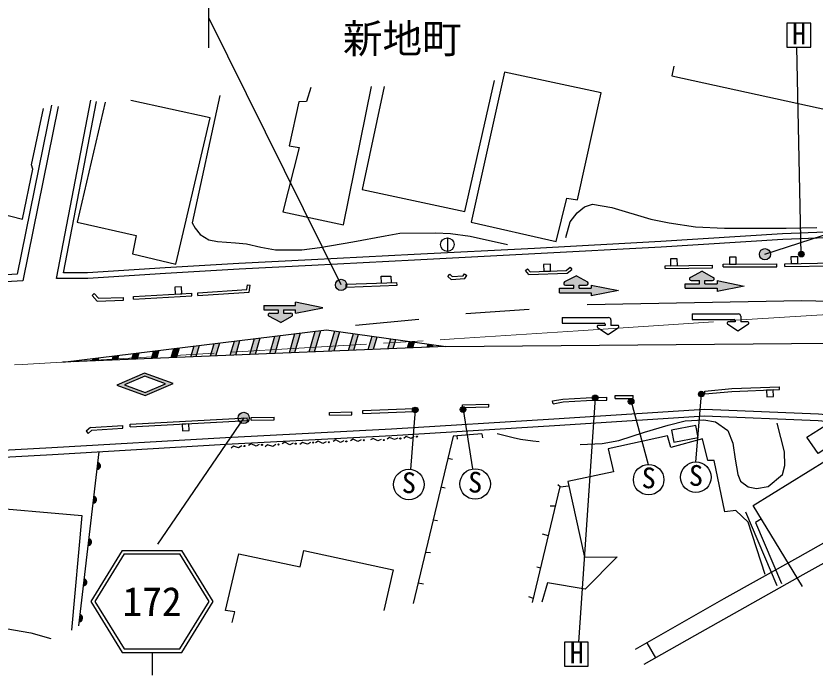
# Model space of a CAD drawing. Units: millimetres at full size, sheet at 1:1000; details may follow other scales. Extents: x 40000 to 680000, y 20000 to 380000.
# Drawn here: x 371137 to 441783, y 273705 to 331961 of the extents above; entities that cross this region are included whole.
import ezdxf
from ezdxf.enums import TextEntityAlignment as Align

# ---------------------------------------------------------------- set-up
doc = ezdxf.new("R2010")
doc.units = ezdxf.units.MM
doc.header["$LTSCALE"] = 1000
doc.linetypes.add('CHAIN', pattern=[18.5, 12, -1.5, 3.5, -1.5])
for name, color, linetype, lineweight in [('M-BGD', 7, 'Continuous', 25), ('M-BGD-EXST', 7, 'Continuous', 25), ('M-BMK', 2, 'CHAIN', 13), ('M-STR-STRC', 7, 'Continuous', 25)]:
    doc.layers.add(name, color=color, linetype=linetype, lineweight=lineweight)
doc.layers.add('M-BMK-HTXT', color=7, linetype='Continuous')
doc.styles.add('ＭＳ ゴシック', font='')
doc.styles.get('ＭＳ ゴシック').set_extended_font_data('MS Gothic')

msp = doc.modelspace()

# ---------------------------------------------------------------- hatches: boundary and pattern name
at = {"layer": 'M-BGD'}
for points in [[(378304, 291866, 0.84072), (378377, 292487)], [(377956, 288891, 0.84072), (378028, 289512)], [(377517, 285151, 0.84072), (377590, 285773)], [(377098, 281582, 0.84072), (377171, 282204)], [(376727, 278420, 0.84072), (376800, 279041)]]:
    msp.add_hatch(color=256, dxfattribs=at).paths.add_polyline_path(points)
at = {"layer": 'M-BGD-EXST'}
for points in [[(440823, 310907, 0.41421), (440573, 311157, 0.41421), (440323, 310907, 1)], [(422594, 298198, 0.41421), (422344, 298448, 0.41421), (422094, 298198, 1)], [(425772, 297888, 0.41421), (425522, 298138, 0.41421), (425272, 297888, 1)], [(431978, 298541, 0.41421), (431728, 298791, 0.41421), (431478, 298541, 1)], [(410912, 297170, 0.41421), (410662, 297420, 0.41421), (410412, 297170, 1)], [(406686, 297133, 0.41421), (406436, 297383, 0.41421), (406186, 297133, 1)]]:
    msp.add_hatch(color=256, dxfattribs=at).paths.add_polyline_path(points)
at = {"layer": 'M-STR-STRC'}
for points in [[(437860, 310901, 0.41421), (437360, 311401, 0.41421), (436860, 310901, 1)], [(420452, 308175), (420452, 307900), (419187, 307900), (419187, 307502), (421998, 307502), (421998, 307227), (424395, 307701), (421998, 308175), (421998, 307900), (420919, 307900), (420919, 308175), (421588, 308175, 0.77336), (421661, 308456), (420685, 309000), (419639, 308458, 0.78564), (419708, 308175)], [(431579, 308565), (431579, 308290), (430314, 308290), (430314, 307893), (433125, 307893), (433125, 307618), (435522, 308091), (433125, 308565), (433125, 308290), (432046, 308290), (432046, 308565), (432715, 308565, 0.77336), (432788, 308846), (431812, 309390), (430766, 308848, 0.78564), (430835, 308565)], [(400383, 308188, 0.41421), (399883, 308688, 0.41421), (399383, 308188, 1)], [(394315, 305703), (393571, 305703, 0.78564), (393502, 305419), (394548, 304878), (395524, 305422, 0.77336), (395451, 305703), (394782, 305703), (394782, 305978), (395861, 305978), (395861, 305703), (398258, 306176), (395861, 306650), (395861, 306375), (393050, 306375), (393050, 305978), (394315, 305978)], [(396293, 303944), (395806, 303884), (395308, 302188), (395783, 302208)], [(398077, 304163), (397590, 304103), (397049, 302260), (397524, 302279)], [(399766, 304059), (399316, 304122), (398790, 302332), (399265, 302351)], [(401419, 303830), (400968, 303893), (400531, 302403), (401005, 302423)], [(390941, 303287), (390454, 303227), (390086, 301973), (390561, 301993)], [(392725, 303506), (392238, 303446), (391827, 302045), (392301, 302064)], [(394509, 303725), (394022, 303665), (393567, 302117), (394042, 302136)], [(403071, 303601), (402621, 303664), (402271, 302475), (402746, 302495)], [(404724, 303372), (404273, 303434), (404012, 302547), (404487, 302566)], [(406376, 303143), (405925, 303205), (405753, 302618), (406228, 302638)], [(383804, 302411), (383318, 302351), (383123, 301687), (383597, 301706)], [(385589, 302630), (385102, 302570), (384863, 301758), (385338, 301778)], [(387373, 302849), (386886, 302789), (386604, 301830), (387079, 301849)], [(389157, 303068), (388670, 303008), (388345, 301902), (388820, 301921)], [(408028, 302914), (407578, 302976), (407494, 302690), (407968, 302710)], [(378452, 301753), (377966, 301694), (377900, 301471), (378375, 301491)], [(380236, 301973), (379750, 301913), (379641, 301543), (380116, 301563)], [(382020, 302192), (381534, 302132), (381382, 301615), (381857, 301634)], [(376668, 301534), (376182, 301475), (376160, 301400), (376634, 301419)], [(391768, 296428, 0.41421), (391268, 296928, 0.41421), (390768, 296428, 1)]]:
    msp.add_hatch(color=256, dxfattribs=at).paths.add_polyline_path(points)
h = msp.add_hatch(color=256, dxfattribs=at)
edge = h.paths.add_edge_path()
edge.add_line((423233, 304709), (423233, 304609))
h = msp.add_hatch(color=256, dxfattribs=at)
edge = h.paths.add_edge_path()
edge.add_line((434722, 305019), (434722, 304919))
h = msp.add_hatch(color=256, dxfattribs=at)
h.paths.add_polyline_path([(382572, 298401), (385042, 299474), (382513, 300400), (380044, 299327)])
h.paths.add_polyline_path([(380717, 299347), (382521, 300131), (384369, 299454), (382564, 298670)], flags=16)

# ---------------------------------------------------------------- linework, layer by layer
at = {"layer": 'M-BGD'}
for p, q in [((409276, 312350), (409276, 311150)), ((439121, 310065), (443552, 310141)), ((416178, 309454), (416370, 309615)), ((416476, 309100), (416178, 309454)), ((416589, 309354), (416370, 309615)), ((416589, 309354), (419770, 309460)), ((419770, 309460), (420127, 309746)), ((419861, 309213), (420283, 309551)), ((420127, 309746), (420283, 309551)), ((428529, 309876), (432716, 309946)), ((428533, 309627), (428529, 309876)), ((428533, 309627), (432720, 309696)), ((432720, 309696), (432716, 309946)), ((433665, 310030), (438404, 310044)), ((433665, 309780), (433665, 310030)), ((433665, 309780), (438404, 309794)), ((438404, 309794), (438404, 310044)), ((439125, 309815), (439121, 310065)), ((439125, 309815), (443557, 309891)), ((409315, 308943), (409486, 309125)), ((409603, 308674), (409315, 308943)), ((409695, 308930), (409486, 309125)), ((409603, 308674), (410822, 308744)), ((409695, 308930), (410677, 308986)), ((410677, 308986), (410784, 309162)), ((410784, 309162), (410997, 309032)), ((410822, 308744), (410997, 309032)), ((416477, 309100), (419861, 309213)), ((391546, 307775), (391604, 308188)), ((391604, 308188), (391852, 308153)), ((391765, 307538), (391852, 308153)), ((400333, 308240), (404819, 308411)), ((400342, 307990), (400333, 308240)), ((400342, 307990), (404829, 308161)), ((404829, 308161), (404819, 308411)), ((377877, 307247), (378061, 307416)), ((381520, 307163), (386676, 307462)), ((386690, 307212), (386676, 307462)), ((387208, 307501), (391546, 307775)), ((387224, 307252), (387208, 307501)), ((387224, 307252), (391765, 307538)), ((380637, 306829), (380630, 307079)), ((381534, 306914), (381520, 307163)), ((381534, 306914), (386690, 307212)), ((438656, 298940), (438647, 299190)), ((423378, 298002), (423372, 298252)), ((424103, 298399), (425717, 298399)), ((424103, 298149), (424103, 298399)), ((424103, 298149), (425717, 298149)), ((425717, 298149), (425717, 298399)), ((432051, 298560), (432028, 298809)), ((410627, 297596), (412932, 297657)), ((410634, 297346), (410627, 297596)), ((412939, 297407), (412932, 297657)), ((418631, 297684), (418586, 297930)), ((398842, 296915), (400821, 296966)), ((398848, 296665), (398842, 296915)), ((398848, 296665), (400828, 296716)), ((400828, 296716), (400821, 296966)), ((401799, 297076), (406286, 297254)), ((401809, 296827), (401799, 297076)), ((401809, 296827), (406296, 297004)), ((406296, 297004), (406286, 297254)), ((410634, 297346), (412939, 297407)), ((381227, 295888), (391591, 296446)), ((381240, 295639), (391604, 296196)), ((391604, 296196), (391591, 296446)), ((391937, 296469), (393968, 296511)), ((391942, 296219), (391937, 296469)), ((391942, 296219), (393973, 296261)), ((393973, 296261), (393968, 296511)), ((377737, 295598), (377356, 295251)), ((377840, 295354), (377524, 295066)), ((377737, 295598), (380570, 295774)), ((377840, 295354), (380585, 295524)), ((380585, 295524), (380570, 295774)), ((381240, 295639), (381227, 295888)), ((377356, 295251), (377524, 295066)), ((410129, 294860), (410150, 294560)), ((412334, 295036), (412377, 294672)), ((376683, 278041), (378487, 293421)), ((409315, 292870), (409721, 292784)), ((419242, 290333), (419031, 290517)), ((408712, 290332), (409081, 290247)), ((418835, 288622), (418380, 288641)), ((438425, 281596), (435671, 288097)), ((408024, 287436), (408411, 287369)), ((418212, 286003), (417698, 286169)), ((407344, 284570), (407798, 284530)), ((417534, 283155), (417177, 283231)), ((406700, 281859), (407156, 281774)), ((416897, 280474), (416471, 280617)), ((426904, 276561), (427685, 275210))]:
    msp.add_line(p, q, dxfattribs=at)
for points in [[(429312, 327531), (429137, 326656), (446773, 322806), (446029, 319000), (448917, 318606), (449661, 322325), (458915, 320272), (460688, 328537)], [(397192, 325648), (396826, 324396), (396154, 324365), (395298, 320487), (396184, 320334), (394718, 314653), (400095, 313492), (402569, 325740)], [(403688, 325717), (401737, 316632), (410824, 314682), (413442, 326260)], [(458373, 313007), (449554, 312609), (438937, 312208), (428180, 311520), (417009, 310922), (406379, 310371), (397285, 309912), (390876, 309568), (384357, 309201), (377477, 308764), (374721, 308750), (377755, 324511)], [(472105, 316319), (459483, 314491), (458435, 313510), (449533, 313109), (438911, 312708), (428151, 312019), (416983, 311422), (406354, 310870), (397259, 310411), (390849, 310067), (384327, 309700), (377460, 309264), (375327, 309253), (378246, 324416)], [(379034, 324346), (376559, 313742), (381753, 312542), (381434, 310950), (385280, 310020), (388293, 322950), (381287, 324492)], [(389161, 324931), (386710, 313690), (386983, 313209), (387423, 312632), (388196, 312175), (388951, 312038), (390531, 311901), (391522, 311811), (392795, 311517), (394089, 311298), (396403, 311281), (398000, 311483), (400916, 312005), (403776, 312538), (405089, 312770), (408221, 312788), (409543, 312721), (411291, 312507), (414605, 311759)], [(374880, 323965), (371741, 308552), (358142, 307742), (344636, 306982), (330442, 306098), (319735, 305485), (300614, 304315), (281362, 303459), (256309, 301708), (246999, 301141), (235163, 300382), (219993, 299662), (210958, 302550)], [(374292, 324084), (371245, 309124), (358107, 308341), (344601, 307581), (330406, 306697), (319699, 306084), (300582, 304914), (281328, 304058), (256270, 302306), (246962, 301740), (235130, 300981), (220075, 300266), (211043, 302973)], [(362928, 323523), (361318, 315692), (366516, 314411), (366772, 315253), (371713, 314008), (372622, 318419), (372501, 318807), (373570, 323790)], [(419749, 312393), (420144, 313770), (420744, 314561), (421412, 315092), (422108, 315324), (423813, 315024), (427279, 314000), (428875, 313669), (431210, 313325), (433766, 313202), (439226, 313201), (441932, 313276)], [(403465, 308359), (403439, 308976), (404278, 308967), (404300, 308391)], [(378061, 307416), (378427, 307017), (380630, 307079)], [(377877, 307247), (378319, 306764), (380637, 306829)], [(432028, 298809), (434417, 299028), (438647, 299190)], [(432051, 298560), (434433, 298779), (438656, 298940)], [(418586, 297930), (419478, 298095), (421556, 298210), (423372, 298252)], [(418631, 297684), (419507, 297846), (421566, 297960), (423378, 298002)], [(455098, 295088), (448089, 296240), (442086, 296759), (432001, 297177), (418701, 296321), (404334, 295434), (389671, 294668), (374321, 293781), (355381, 292748), (342548, 291893), (332241, 291333), (314814, 290331), (302734, 289700), (299872, 289384), (291916, 288925), (275234, 287996), (265316, 287361)], [(455098, 294480), (448015, 295644), (442048, 296160), (432008, 296576), (418739, 295722), (404369, 294835), (389704, 294069), (374354, 293182), (355417, 292149), (342584, 291294), (332275, 290734), (314847, 289731), (302783, 289102), (299922, 288786), (291950, 288326), (275270, 287397), (265508, 286772)], [(421030, 294094), (422969, 294176), (424447, 294447), (426713, 295179), (428802, 295777), (430307, 296170), (431948, 296251), (432978, 296075), (434079, 295329), (434527, 294202), (434731, 292791), (434948, 291436), (435206, 290826), (435870, 290352), (436602, 290203), (437633, 290379), (438909, 291437), (439126, 292223), (439085, 293429), (438448, 295977)], [(403434, 294515), (403135, 294399), (402722, 294626), (402484, 294487)], [(404892, 294647), (404601, 294514), (404174, 294715), (403946, 294562)], [(406350, 294786), (406073, 294626), (405630, 294787), (405416, 294613)], [(412334, 295036), (409781, 294832), (406267, 280039)], [(413667, 295040), (415102, 294695), (415738, 294549), (416822, 294409), (417388, 294339)], [(437383, 282583), (435860, 287228), (434768, 288243), (433803, 288142), (432856, 292667), (432320, 292667), (431835, 294577), (429022, 293818), (428747, 294838), (423492, 293706), (423968, 291675), (419929, 290799), (421405, 284123), (424283, 284160), (421458, 281283), (418120, 281841), (417641, 280153)], [(391101, 293952), (390825, 293789), (390380, 293946), (390168, 293770)], [(392650, 294078), (392359, 293944), (391933, 294146), (391704, 293992)], [(394109, 294076), (393837, 293906), (393389, 294050), (393182, 293868)], [(395632, 294188), (395337, 294065), (394918, 294281), (394684, 294135)], [(397177, 294260), (396900, 294099), (396457, 294258), (396244, 294084)], [(398569, 294313), (398277, 294181), (397852, 294384), (397622, 294232)], [(400118, 294393), (399822, 294269), (399403, 294485), (399169, 294340)], [(401665, 294488), (401373, 294356), (400948, 294559), (400718, 294407)], [(425920, 276000), (433755, 280463), (440267, 284092), (448036, 288475), (458516, 294287), (458930, 293722), (459219, 293184), (459123, 292646), (452267, 288990), (440718, 282561), (431134, 277154), (426656, 274631)], [(440668, 281543), (436327, 288687), (444424, 293709), (449717, 285298), (443961, 281738)], [(351163, 291865), (351494, 291298), (351816, 290584), (352008, 289853), (351847, 287723), (351494, 285346), (351182, 283016), (351234, 281810), (351443, 279747), (351599, 278793), (352641, 278185), (354519, 277742), (359092, 277803), (364035, 277817), (367817, 277872), (370246, 277817), (372449, 277433), (374223, 276929)], [(416809, 280104), (419242, 290333), (420014, 290417)], [(366322, 278396), (367463, 288620), (376958, 287802), (376032, 277664)], [(437048, 287500), (436531, 287184), (438829, 281784)], [(390261, 278360), (390473, 279278), (389648, 279396), (390850, 284415), (396271, 283260), (396577, 284721), (404472, 283001), (403647, 279396)]]:
    msp.add_lwpolyline(points, dxfattribs=at)
for points in [[(414330, 327000), (411392, 313744), (418899, 312016), (419837, 315867), (420775, 315719), (422884, 325160)], [(429013, 309885), (429612, 309894), (429602, 310494), (429003, 310484)], [(434225, 310031), (434825, 310033), (434824, 310633), (434224, 310631)], [(439660, 310074), (440260, 310084), (440250, 310684), (439650, 310674)], [(417804, 309394), (418403, 309414), (418383, 310014), (417784, 309994)], [(385215, 307377), (385814, 307412), (385780, 308011), (385181, 307976)], [(438090, 298918), (437490, 298895), (437513, 298296), (438112, 298319)], [(386422, 295917), (385823, 295885), (385855, 295286), (386454, 295318)], [(429286, 294279), (431448, 294687), (431244, 295768), (429082, 295360)], [(441065, 294729), (442741, 295797), (443597, 294296), (442069, 293292)]]:
    msp.add_lwpolyline(points, close=True, dxfattribs=at)
for centre, radius in [((409276, 311750), 600), ((405124, 294617), 50), ((406584, 294778), 50), ((391335, 293946), 50), ((392883, 294048), 50), ((394343, 294077), 50), ((395864, 294150), 50), ((397412, 294252), 50), ((398801, 294281), 50), ((400349, 294354), 50), ((401897, 294457), 50), ((403664, 294471), 50)]:
    msp.add_circle(centre, radius, dxfattribs=at)
for centre in [(378287, 292183), (377938, 289208), (377499, 285469), (377081, 281899), (376710, 278737)]:
    msp.add_arc(centre, 318, 273.20185, 73.41959, dxfattribs=at)
at = {"layer": 'M-BGD-EXST'}
for p, q in [((441400, 331318), (439300, 331318)), ((439300, 331318), (439300, 329218)), ((441400, 329218), (441400, 331318)), ((439300, 329218), (441400, 329218)), ((440573, 310907), (440176, 329218)), ((422344, 298198), (420885, 276596)), ((431728, 298541), (431214, 292537)), ((425522, 297888), (427029, 292322)), ((406436, 297133), (406024, 291885)), ((410662, 297170), (411508, 291924)), ((421740, 276596), (419640, 276596)), ((419640, 276596), (419640, 274496)), ((421740, 274496), (421740, 276596)), ((419640, 274496), (421740, 274496))]:
    msp.add_line(p, q, dxfattribs=at)
for centre, radius in [((440573, 310907), 250), ((422344, 298198), 250), ((425522, 297888), 250), ((431728, 298541), 250), ((410662, 297170), 250), ((406436, 297133), 250), ((431252, 291188), 1350), ((405874, 290543), 1350), ((411731, 290592), 1350), ((427074, 290973), 1350)]:
    msp.add_circle(centre, radius, dxfattribs=at)
at = {"layer": 'M-BMK'}
msp.add_lwpolyline([(352550, 300023), (371692, 301151), (409891, 303412), (420834, 304120), (436217, 305159), (446667, 305814)], dxfattribs=at)
at = {"layer": 'M-STR-STRC'}
for p, q in [((388171, 346138), (388171, 329138)), ((437360, 310901), (524802, 339545)), ((399883, 308188), (388199, 331784)), ((420685, 309000), (419639, 308458)), ((420685, 309000), (421661, 308456)), ((431812, 309390), (430766, 308848)), ((431812, 309390), (432788, 308846)), ((419708, 308175), (420452, 308175)), ((420452, 307900), (420452, 308175)), ((420919, 307900), (420919, 308175)), ((420919, 308175), (421588, 308175)), ((421998, 308175), (421998, 307900)), ((421998, 308175), (424395, 307701)), ((430314, 308290), (431579, 308290)), ((430314, 307893), (430314, 308290)), ((430835, 308565), (431579, 308565)), ((431579, 308290), (431579, 308565)), ((432046, 308290), (432046, 308565)), ((432046, 308565), (432715, 308565)), ((432046, 308290), (433125, 308290)), ((433125, 308565), (433125, 308290)), ((433125, 308565), (435522, 308091)), ((435522, 308091), (433125, 307618)), ((419187, 307900), (420452, 307900)), ((419187, 307502), (419187, 307900)), ((419187, 307502), (421998, 307502)), ((420919, 307900), (421998, 307900)), ((424395, 307701), (421998, 307227)), ((421998, 307502), (421998, 307227)), ((430314, 307893), (433125, 307893)), ((433125, 307893), (433125, 307618)), ((398258, 306176), (395861, 306650)), ((395861, 306375), (395861, 306650)), ((393050, 306375), (393050, 305978)), ((393050, 306375), (395861, 306375)), ((393050, 305978), (394315, 305978)), ((394315, 305978), (394315, 305703)), ((394782, 305978), (395861, 305978)), ((394782, 305978), (394782, 305703)), ((395861, 305703), (398258, 306176)), ((395861, 305703), (395861, 305978)), ((410904, 305664), (416519, 306046)), ((394548, 304878), (393502, 305419)), ((393571, 305703), (394315, 305703)), ((394548, 304878), (395524, 305422)), ((394782, 305703), (395451, 305703)), ((419427, 305309), (423533, 305309)), ((419427, 305309), (419427, 304809)), ((430916, 305619), (435022, 305619)), ((430916, 305619), (430916, 305119)), ((435222, 305419), (435222, 304919)), ((401164, 304624), (406764, 305157)), ((419427, 304809), (423133, 304809)), ((423233, 304609), (422613, 304609)), ((423233, 304709), (423233, 304609)), ((423733, 305110), (423733, 304609)), ((424353, 304609), (423733, 304609)), ((430916, 305119), (434622, 305119)), ((434047, 304736), (434972, 304119)), ((434722, 304919), (434103, 304919)), ((434722, 305019), (434722, 304919)), ((434972, 304119), (435898, 304736)), ((435842, 304919), (435222, 304919)), ((395308, 302188), (395806, 303884)), ((395783, 302208), (396293, 303944)), ((397049, 302260), (397590, 304103)), ((397524, 302279), (398077, 304163)), ((398790, 302332), (399316, 304122)), ((399265, 302351), (399766, 304059)), ((400531, 302403), (400968, 303893)), ((401005, 302423), (401419, 303830)), ((422558, 304426), (423483, 303809)), ((423483, 303809), (424408, 304426)), ((390086, 301973), (390454, 303227)), ((390561, 301993), (390941, 303287)), ((391827, 302045), (392238, 303446)), ((392301, 302064), (392725, 303506)), ((393567, 302117), (394022, 303665)), ((394042, 302136), (394509, 303725)), ((402271, 302475), (402621, 303664)), ((402746, 302495), (403071, 303601)), ((404012, 302547), (404273, 303434)), ((404487, 302566), (404724, 303372)), ((405753, 302618), (405925, 303205)), ((406228, 302638), (406376, 303143)), ((383597, 301706), (383804, 302411)), ((384863, 301758), (385102, 302570)), ((385338, 301778), (385589, 302630)), ((386604, 301830), (386886, 302789)), ((387079, 301849), (387373, 302849)), ((388345, 301902), (388670, 303008)), ((388820, 301921), (389157, 303068)), ((407494, 302690), (407578, 302976)), ((407968, 302710), (408028, 302914)), ((377900, 301471), (377966, 301694)), ((378375, 301491), (378452, 301753)), ((379641, 301543), (379750, 301913)), ((380116, 301563), (380236, 301973)), ((381382, 301615), (381534, 302132)), ((381857, 301634), (382020, 302192)), ((383123, 301687), (383318, 302351)), ((376160, 301400), (376182, 301475)), ((376634, 301419), (376668, 301534)), ((391268, 296428), (383645, 285278)), ((380530, 284705), (377766, 280205)), ((380530, 284705), (385802, 284705)), ((388566, 280205), (385802, 284705)), ((380698, 284405), (378118, 280205)), ((380698, 284405), (385634, 284405)), ((388214, 280205), (385634, 284405)), ((377766, 280205), (380530, 275705)), ((378118, 280205), (380698, 276005)), ((385634, 276005), (388214, 280205)), ((385802, 275705), (388566, 280205)), ((380530, 275705), (385802, 275705)), ((380698, 276005), (385634, 276005)), ((383166, 275705), (383166, 273705))]:
    msp.add_line(p, q, dxfattribs=at)
for points in [[(421645, 306471), (440629, 306823), (450586, 306567)], [(409150, 302758), (443099, 303038), (449709, 302662)]]:
    msp.add_lwpolyline(points, dxfattribs=at)
for points in [[(375275, 301363), (398577, 304224), (409150, 302758)], [(382513, 300400), (380044, 299327), (382572, 298401), (385042, 299474)], [(382521, 300131), (380717, 299347), (382564, 298670), (384369, 299454)]]:
    msp.add_lwpolyline(points, close=True, dxfattribs=at)
for centre in [(437360, 310901), (399883, 308188), (391268, 296428)]:
    msp.add_circle(centre, 500, dxfattribs=at)
for centre, radius, start, end in [((430835, 308715), 150, 117.38135, 270), ((432715, 308715), 150, 270, 60.86817), ((419708, 308325), 150, 117.38135, 270), ((421588, 308325), 150, 270, 60.86817), ((393571, 305553), 150, 90, 242.61865), ((395451, 305553), 150, 299.13183, 90), ((423533, 305109), 200, 0.06435, 90), ((435022, 305419), 200, 0.06435, 90), ((422613, 304509), 100, 90, 236.30993), ((423133, 304709), 100, 0, 90), ((424353, 304509), 100, 303.69007, 90), ((434103, 304819), 100, 90, 236.30993), ((434622, 305019), 100, 0, 90), ((435842, 304819), 100, 303.69007, 90)]:
    msp.add_arc(centre, radius, start, end, dxfattribs=at)

# ---------------------------------------------------------------- texts
at = {"layer": 'M-BGD-EXST', "style": 'ＭＳ ゴシック'}
for p in [(439753, 328910), (420092, 274188)]:
    msp.add_text('H', height=1833, dxfattribs=at).set_placement(p, align=Align.BOTTOM_LEFT)
for p in [(426419, 289680), (430597, 289895), (405219, 289251), (411075, 289300)]:
    msp.add_text('S', height=1833, rotation=358.508, dxfattribs=at).set_placement(p, align=Align.BOTTOM_LEFT)
at = {"layer": 'M-BMK-HTXT', "style": 'ＭＳ ゴシック'}
msp.add_text('新地町', height=2566, dxfattribs=at).set_placement((400044, 327910), align=Align.BOTTOM_LEFT)
at = {"layer": 'M-STR-STRC', "style": 'ＭＳ ゴシック'}
msp.add_text('172', height=2566, dxfattribs=at).set_placement((383166, 280205), align=Align.MIDDLE_CENTER)

doc.saveas('drawing.dxf')
